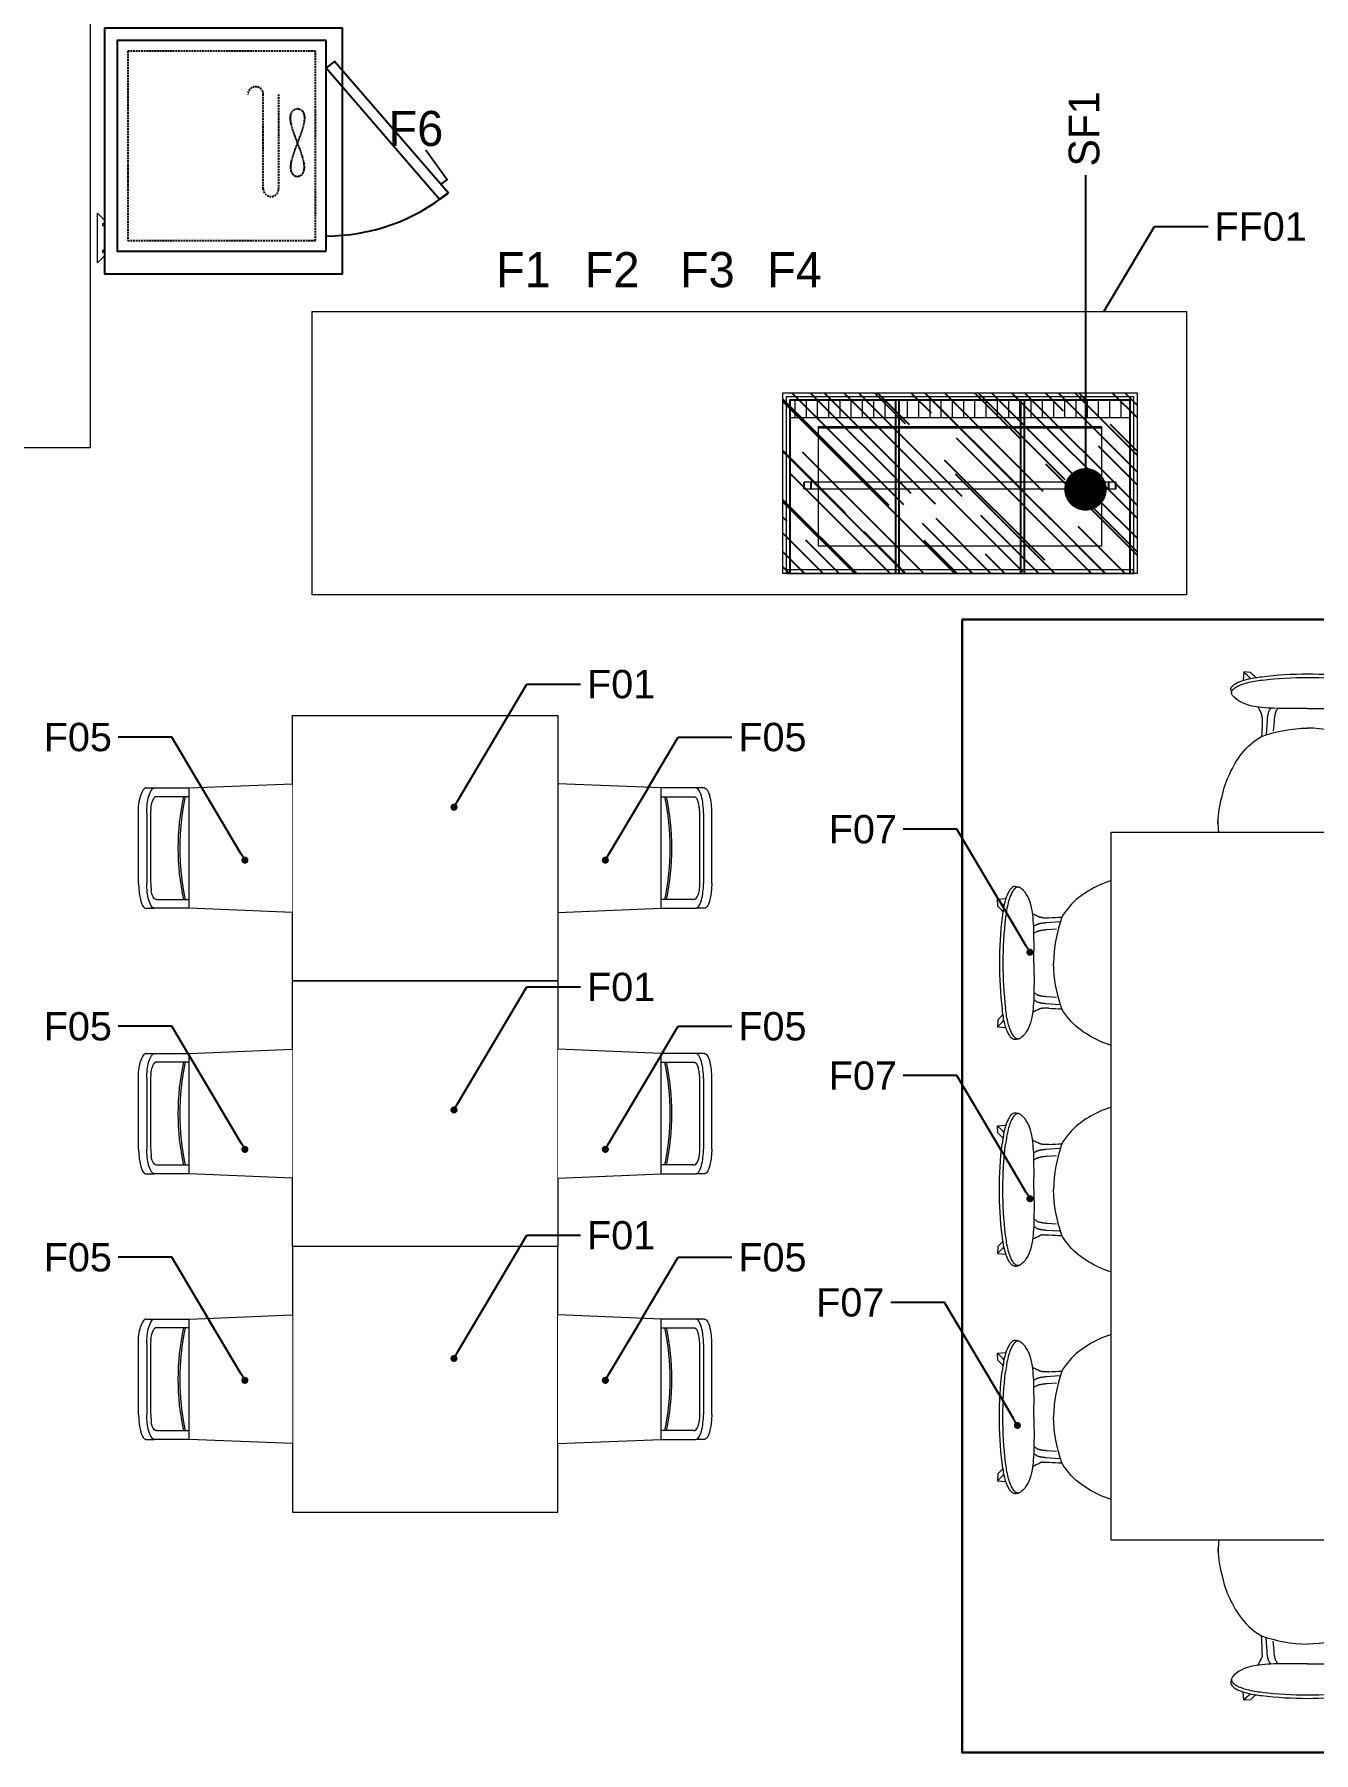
# Model space of a CAD drawing. Header units: centimetres. Extents: x 10243 to 22741, y 2279 to 4414.
# Drawn here: x 21914.7 to 22276.1, y 2778.4 to 3263.7 of the extents above; entities that cross this region are included whole.
import ezdxf
from ezdxf import colors
from ezdxf.entities.mleader import LeaderData, LeaderLine
from ezdxf.math import Vec2, Vec3

# ---------------------------------------------------------------- set-up
doc = ezdxf.new("R2010")
doc.units = ezdxf.units.CM
doc.header["$MEASUREMENT"] = 0
doc.set_wipeout_variables(frame=1)
doc.linetypes.add('DASHED', pattern=[0.75, 0.5, -0.25])
for name, color, linetype in [('Auto-Gor_3', 8, 'Continuous'), ('Auto-not - ölçü', 183, 'Continuous'), ('Auto-Tarama', 251, 'Continuous'), ('MUTFAKEKİPMAN', 1, 'Continuous'), ('S2000-002 Çizgi', 7, 'Continuous'), ('SIH', 4, 'Continuous'), ('SU', 152, 'Continuous'), ('xxx_Auto_Kaplama_Cam Tarama', 7, 'Continuous')]:
    doc.layers.add(name, color=color, linetype=linetype)
for name, color, linetype, lineweight in [('wipeout', 254, 'Continuous', 9), ('xxx_Auto_Kaplama_Ahşap', 34, 'Continuous', 13), ('xxx_Auto_Kaplama_Cam', 190, 'Continuous', 13), ('xxx_Auto_Kaplama_Hali', 95, 'Continuous', 15), ('xxx_Auto_Kaplama_Mermer', 33, 'Continuous', 13), ('xxx_Auto_Tefris_Silik', 252, 'Continuous', 13), ('xxx_Auto_Yardimci_Isaret Genel', 51, 'Continuous', 9)]:
    doc.layers.add(name, color=color, linetype=linetype, lineweight=lineweight)
doc.layers.add('xxx_Auto_Tefris_Tefris', color=7, linetype='Continuous', lineweight=15, true_color=0x666666)
doc.styles.add('AUTOBAN', font='')
doc.styles.add('TAKSİM', font='GOTHIC.TTF', dxfattribs={"height": 20})
doc.styles.get('AUTOBAN').set_extended_font_data('Helvetica Normal Tr')

# ---------------------------------------------------------------- blocks, each defined once
blk = doc.blocks.new('sandalye')
at = {"lineweight": 30}
blk.add_wipeout([(1846.42, 1711.03), (1875.56, 1712.21), (1885.32, 1712.21), (1887.69, 1712.21), (1888.22, 1712.25), (1888.55, 1712.76), (1889.25, 1714.26), (1889.49, 1715.37), (1889.73, 1716.48), (1889.9, 1719.21), (1889.9, 1739.21), (1889.76, 1740.55), (1889.76, 1741.64), (1889.3, 1744.02), (1888.67, 1745.48), (1887.81, 1746.2), (1846.42, 1747.39)], dxfattribs=at).dxf.layer = 'wipeout'
at = {"layer": 'xxx_Auto_Tefris_Tefris'}
for p, q in [((1875.56, 1746.21), (1846.42, 1747.39)), ((1875.56, 1712.21), (1875.56, 1746.21)), ((1885.32, 1746.21), (1875.56, 1746.21)), ((1875.56, 1743.71), (1884.94, 1743.71)), ((1884.94, 1743.71), (1885.02, 1743.7)), ((1885.02, 1743.7), (1885.09, 1743.69)), ((1885.09, 1743.69), (1885.17, 1743.66)), ((1885.17, 1743.66), (1885.24, 1743.62)), ((1885.24, 1743.62), (1885.32, 1743.56)), ((1885.44, 1746.2), (1885.32, 1746.21)), ((1885.32, 1743.56), (1885.39, 1743.5)), ((1885.39, 1743.5), (1885.54, 1743.34)), ((1887.69, 1746.21), (1885.44, 1746.21)), ((1885.55, 1746.17), (1885.44, 1746.2)), ((1885.54, 1743.34), (1885.67, 1743.14)), ((1885.67, 1746.12), (1885.55, 1746.17)), ((1885.78, 1746.06), (1885.67, 1746.12)), ((1885.67, 1743.14), (1885.8, 1742.89)), ((1885.89, 1745.97), (1885.78, 1746.06)), ((1885.8, 1742.89), (1886.04, 1742.27)), ((1886, 1745.87), (1885.89, 1745.97)), ((1886.22, 1745.61), (1886, 1745.87)), ((1886.42, 1745.28), (1886.22, 1745.61)), ((1886.61, 1744.89), (1886.42, 1745.28)), ((1886.96, 1743.91), (1886.61, 1744.89)), ((1887.69, 1746.21), (1887.81, 1746.2)), ((1887.81, 1746.2), (1887.92, 1746.17)), ((1887.92, 1746.17), (1888.03, 1746.13)), ((1888.03, 1746.13), (1888.14, 1746.06)), ((1888.14, 1746.06), (1888.25, 1745.98)), ((1888.25, 1745.98), (1888.36, 1745.89)), ((1888.36, 1745.89), (1888.57, 1745.64)), ((1888.57, 1745.64), (1888.77, 1745.33)), ((1888.77, 1745.33), (1888.96, 1744.95)), ((1888.96, 1744.95), (1889.3, 1744.02)), ((1886.36, 1740.64), (1886.44, 1738.89)), ((1886.44, 1738.89), (1886.44, 1719.84)), ((1887.52, 1739.21), (1887.52, 1719.21)), ((1889.9, 1719.21), (1889.9, 1739.21)), ((1886.43, 1718.94), (1886.28, 1717.19)), ((1886.44, 1719.84), (1886.43, 1718.94)), ((1889.9, 1719.21), (1889.73, 1716.48)), ((1875.77, 1714.72), (1875.56, 1714.74)), ((1884.81, 1714.71), (1875.56, 1714.71)), ((1886.42, 1713.14), (1886.61, 1713.53)), ((1886.61, 1713.53), (1886.96, 1714.51)), ((1888.93, 1713.4), (1888.75, 1713.05)), ((1889.25, 1714.26), (1888.93, 1713.4)), ((1889.73, 1716.48), (1889.25, 1714.26)), ((1846.42, 1711.03), (1875.56, 1712.21)), ((1875.56, 1712.21), (1885.32, 1712.21)), ((1885.32, 1712.21), (1885.44, 1712.22)), ((1885.44, 1712.22), (1885.55, 1712.25)), ((1887.69, 1712.21), (1885.44, 1712.21)), ((1885.55, 1712.25), (1885.67, 1712.3)), ((1885.67, 1712.3), (1885.78, 1712.36)), ((1885.78, 1712.36), (1885.89, 1712.45)), ((1885.89, 1712.45), (1886, 1712.55)), ((1886, 1712.55), (1886.21, 1712.81)), ((1886.21, 1712.81), (1886.42, 1713.14)), ((1887.81, 1712.22), (1887.69, 1712.21)), ((1887.92, 1712.25), (1887.81, 1712.22)), ((1888.03, 1712.29), (1887.92, 1712.25)), ((1888.14, 1712.35), (1888.03, 1712.29)), ((1888.25, 1712.43), (1888.14, 1712.35)), ((1888.35, 1712.52), (1888.25, 1712.43)), ((1888.55, 1712.76), (1888.35, 1712.52)), ((1888.75, 1713.05), (1888.55, 1712.76))]:
    blk.add_line(p, q, dxfattribs=at)
for centre, radius, start, end in [((1809.55, 1729.21), 68.6, 347.7954, 12.201), ((1810.04, 1729.21), 68.6, 347.7954, 12.201), ((1877.68, 1739.78), 8.72, 5.6721, 16.6179), ((1869.67, 1739.43), 17.86, 359.2862, 14.5173), ((1872.26, 1739.45), 17.64, 359.2172, 15.0125), ((1869.67, 1718.99), 17.86, 345.479, 0.7102), ((1884.87, 1715.46), 0.753, 265.8079, 312.0894), ((1882.07, 1717.53), 4.22, 321.506, 355.3043)]:
    blk.add_arc(centre, radius, start, end, dxfattribs=at)
blk = doc.blocks.new('wıng 01')
blk.add_wipeout([(-40.12, 0.99), (-40.12, 1.98), (-40.01, 6.69), (-39.78, 11.39), (-38.74, 17.8), (-36.81, 21.6), (-33.94, 23.97), (-29.41, 25.03), (-25.94, 25.27), (-22.96, 24.94), (-19.31, 24.16), (-12.23, 21.67), (-8.87, 19.74), (-5.37, 16.93), (-3.75, 15.06), (-2.36, 12.98), (3.88, 12.96), (4.9, 13.44), (5.91, 13.94), (6.28, 15.95), (7.03, 18.21), (8.45, 20.42), (9.89, 21.46), (11.17, 21.6), (12.13, 20.92), (13.47, 18.18), (15.84, 18.01), (15.69, 16.05), (14.29, 14.58), (14.51, 12.92), (14.89, 9.22), (15.1, 6.35), (15.21, 4.05), (15.28, -0.11), (15.25, -3), (15.15, -5.39), (14.85, -9.7), (14.51, -12.92), (14.29, -14.58), (15.69, -16.05), (15.84, -18.01), (13.47, -18.18), (13.24, -18.84), (12.84, -19.76), (12.33, -20.65), (11.63, -21.39), (11.11, -21.61), (9.89, -21.46), (8.34, -20.3), (7.45, -19.05), (6.93, -17.97), (6.36, -16.24), (6.1, -15.09), (5.91, -13.94), (4.2, -13.11), (3.4, -12.83), (2.39, -12.76), (-2.36, -12.98), (-2.66, -13.47), (-4.14, -15.54), (-6.34, -17.84), (-10.22, -20.56), (-12.7, -21.88), (-18.09, -23.84), (-25.91, -25.25), (-32.12, -24.56), (-33.94, -23.95), (-37.24, -21.01), (-38.18, -19.36), (-38.82, -17.46), (-39.42, -14.6), (-39.84, -10.45), (-40.12, -1.96), (-40.12, 0.99), (-40.11, 2.9), (-40.01, 6.69), (-39.96, 8.09), (-39.91, 9.17), (-39.91, 9.17), (-39.84, 10.46)]).dxf.layer = 'wipeout'
at = {"layer": 'xxx_Auto_Tefris_Tefris'}
for p, q in [((15.84, 18.01), (13.47, 18.18)), ((15.69, 16.05), (15.84, 18.01)), ((2.04, 11.42), (-1.68, 11.68)), ((1.9, 9.45), (-0.84, 9.65)), ((1.9, -9.45), (-0.84, -9.65)), ((2.04, -11.42), (-1.68, -11.68)), ((15.84, -18.01), (13.47, -18.18)), ((15.69, -16.05), (15.84, -18.01))]:
    blk.add_line(p, q, dxfattribs=at)
at = {"layer": 'xxx_Auto_Tefris_Tefris', "flags": 128}
for points in [[(-40.13, 0), (-40.12, 1.98, -0.01371), (-39.78, 11.39, -0.049344), (-38.74, 17.8, -0.150356), (-35.54, 22.91, -0.130615), (-32.12, 24.58, -0.0306), (-26.68, 25.31, -0.055771), (-19.31, 24.16, -0.107535), (-7.11, 18.5, -0.093156), (-2.36, 12.98, -0.080348), (0, 0.01, -0.080348)], [(-40.13, 0.02), (-40.12, -1.96, 0.01371), (-39.78, -11.38, 0.049344), (-38.74, -17.78, 0.150356), (-35.54, -22.9, 0.130615), (-32.12, -24.56, 0.0306), (-26.68, -25.29, 0.055771), (-19.31, -24.14, 0.107535), (-7.11, -18.48, 0.093156), (-2.36, -12.97, 0.080348), (0, 0.01, 0.080348)]]:
    blk.add_lwpolyline(points, format="xyb", dxfattribs=at)
at = {"layer": 'xxx_Auto_Tefris_Tefris'}
for centre, radius, start, end in [((32.44, 0.66), 24.02, 133.7252, 140.0659), ((32.94, -1.94), 24.92, 133.7931, 138.4714), ((2.09, 26.27), 13.52, 266.6877, 273.0463), ((-29.21, 84.05), 78.41, 294.9616, 296.6092), ((-90.37, 0.12), 104.69, 359.9361, 6.9687), ((-90.84, 0.11), 106.13, 359.9391, 6.9294), ((-90.37, -0.12), 104.69, 353.0313, 0.0638), ((-90.84, -0.11), 106.13, 353.0706, 0.0609), ((2.09, -25.94), 13.18, 86.4557, 93.3668), ((-29.21, -84.05), 78.41, 63.3908, 65.0384), ((32.44, -0.66), 24.02, 219.9341, 226.2748), ((32.94, 1.94), 24.92, 221.5286, 226.2069)]:
    blk.add_arc(centre, radius, start, end, dxfattribs=at)
for points, knots in [([(5.53, 0), (5.53, 2.62), (5.5, 5.14), (5.57, 10.17), (5.68, 12.43), (6.57, 18.26), (7.86, 19.97), (9.04, 20.99)], [-30.924593, -30.924593, -30.924593, -30.924593, -23.146046, -23.146046, -15.475307, -15.475307, 0, 0, 0, 0]), ([(9.04, 20.99), (9.17, 21.1), (9.39, 21.28), (9.74, 21.45), (10.08, 21.49), (10.55, 21.38), (11.14, 20.89), (11.75, 19.96), (12.34, 18.64), (13.08, 16.26), (13.37, 14.25), (13.55, 12.82)], [0, 0, 0, 0, 0.485183, 0.859706, 1.159692, 1.481517, 2.268611, 3.422819, 4.81791, 6.58255, 10.895845, 10.895845, 10.895845, 10.895845]), ([(10.84, 21.61), (11.03, 21.64), (11.47, 21.55), (12.07, 21.04), (12.63, 20.23), (13.34, 18.73), (14.05, 16.27), (14.36, 14.13), (14.51, 12.92)], [0, 0, 0, 0, 0.573518, 1.294158, 2.312461, 3.504345, 6.28637, 9.963364, 9.963364, 9.963364, 9.963364]), ([(5.53, 0), (5.53, -2.62), (5.5, -5.14), (5.57, -10.17), (5.68, -12.43), (6.57, -18.26), (7.86, -19.97), (9.04, -20.99)], [-30.924593, -30.924593, -30.924593, -30.924593, -23.146046, -23.146046, -15.475307, -15.475307, 0, 0, 0, 0]), ([(9.04, -20.99), (9.17, -21.1), (9.39, -21.28), (9.74, -21.45), (10.08, -21.49), (10.55, -21.38), (11.14, -20.89), (11.75, -19.96), (12.34, -18.64), (13.08, -16.26), (13.37, -14.25), (13.55, -12.82)], [0, 0, 0, 0, 0.485183, 0.859706, 1.159692, 1.481517, 2.268611, 3.422819, 4.81791, 6.58255, 10.895845, 10.895845, 10.895845, 10.895845]), ([(10.84, -21.61), (11.03, -21.64), (11.47, -21.55), (12.07, -21.04), (12.63, -20.23), (13.34, -18.73), (14.05, -16.27), (14.36, -14.13), (14.51, -12.92)], [0, 0, 0, 0, 0.573518, 1.294158, 2.312461, 3.504345, 6.28637, 9.963364, 9.963364, 9.963364, 9.963364])]:
    blk.add_open_spline(points, degree=3, knots=knots, dxfattribs=at)
for points in [[(9.89, 21.46), (10.2, 21.51), (10.52, 21.56), (10.83, 21.61)], [(1.31, 12.78), (0.09, 12.84), (-1.14, 12.91), (-2.36, 12.98)], [(4.85, 10.85), (5.11, 10.69), (5.36, 10.53), (5.61, 10.37)], [(4.71, 8.89), (4.99, 8.71), (5.28, 8.54), (5.55, 8.36)], [(4.71, -8.89), (4.99, -8.71), (5.28, -8.54), (5.55, -8.36)], [(1.31, -12.78), (0.09, -12.84), (-1.14, -12.91), (-2.36, -12.98)], [(4.85, -10.85), (5.11, -10.69), (5.36, -10.53), (5.61, -10.37)], [(10.83, -21.61), (10.52, -21.56), (10.2, -21.51), (9.89, -21.46)]]:
    blk.add_open_spline(points, degree=3, dxfattribs=at)
for points, weights in [([(4.85, 10.85), (4.18, 11.26), (2.04, 11.42)], [1, 0.813618373674, 1]), ([(2.81, 12.77), (3.58, 12.82), (3.88, 12.96)], [0.918584717275, 0.913081709419, 1]), ([(4.71, 8.89), (4.04, 9.3), (1.9, 9.45)], [1, 0.813578059953, 1]), ([(4.71, -8.89), (4.04, -9.3), (1.9, -9.45)], [1, 0.813578059958, 1]), ([(4.85, -10.85), (4.18, -11.26), (2.04, -11.42)], [1, 0.81361837367, 1]), ([(2.9, -12.78), (3.6, -12.83), (3.88, -12.96)], [0.918257053674, 0.918257053674, 1])]:
    blk.add_rational_spline(points, weights, degree=2, dxfattribs=at)
blk = doc.blocks.new('table group')
at = {"yscale": 10, "zscale": 10}
for p, xscale, rotation in [((-5555.7, -352661.9, 0), 10, 90), ((-6263.3, -353303.6, 0), 10, 180), ((-4838.5, -353303.6, 0), -10, 180), ((-6263.3, -353945.8, 0), 10, 180), ((-4838.5, -353945.8, 0), -10, 180), ((-5555.7, -355249.5, 0), -10, 90)]:
    blk.add_blockref('wıng 01', p, dxfattribs=dict(at, xscale=xscale, rotation=rotation))
for p, xscale in [((-6263.3, -354585.9, 0), -10), ((-4838.5, -354585.9, 0), 10)]:
    blk.add_blockref('wıng 01', p, dxfattribs=dict(at, xscale=xscale))
at = {"lineweight": 30}
blk.add_wipeout([(-6109.6, -352955.7), (-5001.1, -352955.7), (-5001.1, -354955.7), (-6109.6, -354955.7)], dxfattribs=at).dxf.layer = 'wipeout'
at = {"layer": 'xxx_Auto_Tefris_Tefris', "elevation": 0}
blk.add_lwpolyline([(-5001.1, -354955.7), (-6109.6, -354955.7), (-6109.6, -352955.7), (-5001.1, -352955.7)], close=True, dxfattribs=at)
blk = doc.blocks.new('masa-75')
at = {"layer": 'xxx_Auto_Tefris_Tefris'}
blk.add_lwpolyline([(2264.15, 1706.84), (2339.15, 1706.84), (2339.15, 1631.84), (2264.15, 1631.84)], close=True, dxfattribs=at)
blk = doc.blocks.new('çıta')
at = {"layer": 'xxx_Auto_Kaplama_Ahşap'}
blk.add_lwpolyline([(2452.11, 1964.12), (2466.11, 1964.12), (2464.11, 1962.12), (2463.11, 1962.12), (2463.11, 1962.62), (2462.61, 1962.62), (2462.61, 1962.12), (2455.61, 1962.12), (2455.61, 1962.62), (2455.11, 1962.62), (2455.11, 1962.12), (2454.11, 1962.12), (2452.11, 1964.12)], dxfattribs=at)
blk = doc.blocks.new('_Dot')
at = {"color": 0, "linetype": 'ByBlock', "lineweight": -2}
blk.add_line((-0.5, 0), (-1, 0), dxfattribs=at)
at = {"color": 0, "linetype": 'ByBlock', "const_width": 0.5}
blk.add_lwpolyline([(-0.25, 0, 1), (0.25, 0, 1)], format="xyb", close=True, dxfattribs=at)
blk = doc.blocks.new('abos')
blk.add_wipeout([(-51.26, 6.59), (-0.26, 6.59), (-0.26, -93.41), (-51.26, -93.41)]).dxf.layer = 'xxx_Auto_Kaplama_Cam'
at = {"layer": 'xxx_Auto_Kaplama_Cam Tarama'}
h = blk.add_hatch(dxfattribs=at)
h.set_pattern_fill('AR-RROOF', color=256, scale=10, angle=135)
h.paths.add_polyline_path([(-51.26, 6.59), (-51.26, -93.41), (-0.26, -93.41), (-0.26, 6.59)])
at = {"layer": 'xxx_Auto_Tefris_Silik'}
h = blk.add_hatch(dxfattribs=at)
h.set_pattern_fill('LINE', color=256, angle=180, style=0)
h.set_pattern_definition([(180, (-56153.2748, 10674.2137), (-4e-16, -3.175), [])])
h.paths.add_polyline_path([(-2.26, 4.59), (-2.26, -91.41), (-7.26, -91.41), (-7.26, 4.59)])
at = {"layer": 'Auto-Gor_3'}
for p, q in [((-27.51, 0.59, 0), (-25.51, 0.59, 0)), ((-27.51, -1.41, 0), (-25.51, -1.41, 0)), ((-27.51, -85.41, 0), (-25.51, -85.41, 0)), ((-27.51, -87.41, 0), (-25.51, -87.41, 0))]:
    blk.add_line(p, q, dxfattribs=at)
at = {"layer": 'Auto-Tarama'}
for p, q in [((-51.26, -25.24), (-2.26, -25.24)), ((-51.26, -26.24), (-2.26, -26.24)), ((-51.26, -60.58), (-2.26, -60.58)), ((-51.26, -61.58), (-2.26, -61.58))]:
    blk.add_line(p, q, dxfattribs=at)
blk.add_lwpolyline([(-51.26, -91.41), (-2.26, -91.41), (-2.26, 4.59), (-51.26, 4.59)], dxfattribs=at)
at = {"layer": 'xxx_Auto_Kaplama_Cam'}
for points in [[(-51.26, 6.59), (-51.26, -93.41), (-0.26, -93.41), (-0.26, 6.59)], [(-51.26, -92.41), (-51.26, 5.59), (-50.26, 5.59), (-50.26, -92.41)]]:
    blk.add_lwpolyline(points, close=True, dxfattribs=at)
blk.add_lwpolyline([(-51.26, -92.41), (-1.26, -92.41), (-1.26, 5.59), (-51.26, 5.59)], dxfattribs=at)
blk.add_arc((-51.26, -29.74), 35.33, 88.3782, 90, dxfattribs=at)
at = {"layer": 'xxx_Auto_Kaplama_Mermer'}
for p, q in [((-27.51, 0.59, 0), (-27.51, -87.41, 0)), ((-25.51, 0.59, 0), (-25.51, -87.41, 0)), ((-10.25, -3.41, 0), (-10.25, -83.41, 0))]:
    blk.add_line(p, q, dxfattribs=at)
at = {"layer": 'xxx_Auto_Kaplama_Mermer', "elevation": 0}
blk.add_lwpolyline([(-43.54, -3.41), (-43.54, -83.41), (-9.75, -83.41), (-9.75, -3.41)], close=True, dxfattribs=at)
at = {"layer": 'xxx_Auto_Tefris_Silik'}
blk.add_lwpolyline([(-2.26, 4.59), (-2.26, -91.41), (-7.26, -91.41), (-7.26, 4.59)], close=True, dxfattribs=at)
blk = doc.blocks.new('pattisserie')
blk.add_wipeout([(8804.69, 7299.08), (9051.69, 7299.08), (9051.69, 7219.08), (8804.38, 7219.08)]).dxf.layer = 'wipeout'
at = {"layer": 'Auto-not - ölçü', "xscale": -1, "rotation": 270}
blk.add_blockref('abos', (9031.1, 7276.35), dxfattribs=at)
at = {"layer": 'xxx_Auto_Kaplama_Mermer'}
blk.add_lwpolyline([(8804.69, 7299.08), (9051.69, 7299.08), (9051.69, 7219.08), (8804.69, 7219.08)], close=True, dxfattribs=at)
blk = doc.blocks.new('A$C503C02DF')
at = {"layer": 'S2000-002 Çizgi'}
for points in [[(43.11, 93.56), (5.97, 61.44), (7.72, 59), (44.86, 91.13)], [(59.5, 59), (0, 59), (0, 0), (59.5, 0)]]:
    blk.add_lwpolyline(points, close=True, dxfattribs=at)
at = {"layer": 'S2000-002 Çizgi', "const_width": 0.5}
blk.add_lwpolyline([(40.44, 91.64), (39.31, 93.21), (32.6, 88.38), (30.89, 87.15)], dxfattribs=at)
at = {"layer": 'S2000-002 Çizgi', "linetype": 'DASHED'}
blk.add_lwpolyline([(56.5, 56), (3, 56), (3, 3), (56.5, 3)], close=True, dxfattribs=at)
at = {"layer": 'S2000-002 Çizgi', "linetype": 'DASHED', "ltscale": 0.1}
blk.add_lwpolyline([(35.78, 52.93), (34.32, 52.76), (32.62, 52.31), (30.76, 51.67), (28.81, 50.93), (26.86, 50.2), (25, 49.56), (23.29, 49.1), (21.84, 48.93), (20.69, 49.1), (19.88, 49.56), (19.39, 50.2), (19.22, 50.93), (19.39, 51.67), (19.88, 52.31), (20.69, 52.76), (21.84, 52.93), (23.29, 52.76), (25, 52.31), (26.86, 51.67), (28.81, 50.93), (30.76, 50.2), (32.62, 49.56), (34.32, 49.1), (35.78, 48.93), (36.92, 49.1), (37.74, 49.56), (38.23, 50.2), (38.39, 50.93), (38.23, 51.67), (37.74, 52.31), (36.92, 52.76)], close=True, dxfattribs=at)
at = {"layer": 'S2000-002 Çizgi', "linetype": 'DASHED'}
for points in [[(15.22, 45.62), (41.89, 45.62, -1), (41.89, 41.28)], [(41.89, 41.28), (15.22, 41.28, 1), (15.22, 36.93)]]:
    blk.add_lwpolyline(points, format="xyb", dxfattribs=at)
at = {"layer": 'S2000-002 Çizgi'}
blk.add_arc((0.22, 59), 55, 0, 38.867, dxfattribs=at)
blk = doc.blocks.new('A$C7E7D3E18')
at = {"layer": 'SIH', "linetype": 'Continuous', "const_width": 6}
blk.add_lwpolyline([(3, 6, 1), (9, 6, 1)], format="xyb", close=True, dxfattribs=at)

msp = doc.modelspace()

# ---------------------------------------------------------------- linework, layer by layer
at = {"layer": 'MUTFAKEKİPMAN'}
msp.add_lwpolyline([(22001.78, 3265.41), (21934.53, 3265.41), (21934.53, 3195.99), (22001.78, 3195.99)], close=True, dxfattribs=at)
at = {"layer": 'xxx_Auto_Kaplama_Ahşap'}
for p, q in [((21930.53, 3269.41), (21930.53, 3146.91)), ((21930.53, 3146.91), (21805.53, 3146.91))]:
    msp.add_line(p, q, dxfattribs=at)

# ---------------------------------------------------------------- block references
at = {"layer": 'S2000-002 Çizgi', "rotation": 270}
msp.add_blockref('A$C503C02DF', (21938.12, 3261.93), dxfattribs=at)
at = {"layer": 'wipeout', "lineweight": 30, "xscale": 0.1, "yscale": 0.1, "zscale": 0.1, "rotation": 180}
msp.add_blockref('table group', (21718.75, -32457.21, 0), dxfattribs=at)
at = {"layer": 'xxx_Auto_Kaplama_Ahşap', "rotation": 89.99999999999994}
msp.add_blockref('çıta', (23896.65, 747.05), dxfattribs=at)
at = {"layer": 'xxx_Auto_Kaplama_Ahşap'}
msp.add_blockref('sandalye', (20216.19, 1304.62), dxfattribs=at)
at = {"layer": 'xxx_Auto_Tefris_Tefris'}
msp.add_blockref('masa-75', (19723.46, 1289.49), dxfattribs=at)
at = {"layer": 'xxx_Auto_Tefris_Tefris', "xscale": -1, "rotation": 180}
msp.add_blockref('masa-75', (19723.46, 4553.16), dxfattribs=at)

# ---------------------------------------------------------------- texts
at = {"style": 'TAKSİM'}
for s, p in [('F6', (22014.79, 3232.14, 0)), ('F1', (22045.14, 3192.26, 0)), ('F2', (22070.21, 3192.26, 0)), ('F3', (22097.1, 3192.26, 0)), ('F4', (22121.71, 3192.26, 0))]:
    msp.add_text(s, height=9.9, dxfattribs=at).set_placement(p)
at = {"layer": 'SU', "style": 'TAKSİM'}
msp.add_text('SF1', height=8.64, rotation=90, dxfattribs=at).set_placement((22215.51, 3226.36, 0))

# ---------------------------------------------------------------- leaders
at = {"layer": 'xxx_Auto_Yardimci_Isaret Genel', "ltscale": 100}
ml = msp.add_multileader_mtext('Standard', dxfattribs=at)
ml.set_content('FF01', color=256, style='AUTOBAN')
ml.set_leader_properties()
ml.set_arrow_properties(name='DOT')
ml.build(insert=Vec2(0, 0))
ml.multileader.update_dxf_attribs({"has_text_frame": 1, "dogleg_length": 5, "arrow_head_size": 2})
ctx = ml.context
ctx.base_point, ctx.char_height, ctx.arrow_head_size, ctx.landing_gap_size, ctx.plane_origin = Vec3(22246.24, 3209.4), 8, 2, 1.8, Vec3(22183.66, 3166.58)
notes = []
notes.append((ctx, [(0, (1, 1, 0), (22231.08, 3209.4), (1, 0), 15.16, [(0, [(22210.46, 3174.64)], 0, [])])]))
ctx.mtext.insert, ctx.mtext.rotation, ctx.mtext.width, ctx.mtext.defined_height, ctx.mtext.flow_direction = Vec3(22248.04, 3213.4), 6.283185, 12.6046, 12.84, 5
for ctx, leaders in notes:
    for number, flags, end, landing, length, lines in leaders:
        leader = LeaderData()
        leader.index, (leader.has_last_leader_line, leader.has_dogleg_vector, leader.attachment_direction) = number, flags
        leader.last_leader_point, leader.dogleg_vector, leader.dogleg_length = Vec3(end), Vec3(landing), length
        for number, points, colour, breaks in lines:
            line = LeaderLine()
            line.index, line.vertices, line.color, line.breaks = number, Vec3.list(points), colors.encode_raw_color(colour), breaks
            leader.lines.append(line)
        ctx.leaders.append(leader)

# ---------------------------------------------------------------- next in the draw order: linework, layer by layer
at = {"layer": 'xxx_Auto_Kaplama_Hali', "lineweight": 30}
msp.add_lwpolyline([(22176.79, 3098.36), (22371.79, 3098.36), (22371.79, 2778.36), (22176.79, 2778.36)], close=True, dxfattribs=at)

# ---------------------------------------------------------------- next in the draw order: block references
at = {"layer": 'wipeout'}
msp.add_blockref('pattisserie', (13188.49, -4113.67), dxfattribs=at)
at = {"layer": 'xxx_Auto_Kaplama_Ahşap', "xscale": -1}
for p in [(23834.03, 1229.62), (23834.03, 1154.62)]:
    msp.add_blockref('sandalye', p, dxfattribs=at)
at = {"layer": 'xxx_Auto_Kaplama_Ahşap'}
for p in [(20216.19, 1229.62), (20216.19, 1154.62)]:
    msp.add_blockref('sandalye', p, dxfattribs=at)
at = {"layer": 'xxx_Auto_Tefris_Tefris'}
msp.add_blockref('masa-75', (19723.46, 1364.49), dxfattribs=at)

# ---------------------------------------------------------------- next in the draw order: leaders
at = {"layer": 'xxx_Auto_Yardimci_Isaret Genel', "ltscale": 100}
ml = msp.add_multileader_mtext('Standard', dxfattribs=at)
ml.set_content('F01', color=256, style='AUTOBAN')
ml.set_leader_properties()
ml.set_arrow_properties(name='DOT')
ml.build(insert=Vec2(0, 0))
ml.multileader.update_dxf_attribs({"has_text_frame": 1, "dogleg_length": 5, "arrow_head_size": 2})
ctx = ml.context
ctx.base_point, ctx.char_height, ctx.arrow_head_size, ctx.landing_gap_size, ctx.plane_origin = Vec3(22069.04, 3080.16), 8, 2, 1.8, Vec3(22006.46, 3037.34)
notes = []
notes.append((ctx, [(0, (1, 1, 0), (22053.88, 3080.16), (1, 0), 15.16, [(0, [(22033.26, 3045.39)], 0, [])])]))
ctx.mtext.insert, ctx.mtext.rotation, ctx.mtext.width, ctx.mtext.defined_height, ctx.mtext.flow_direction = Vec3(22070.84, 3084.16), 6.283185, 12.6046, 12.84, 5
ml = msp.add_multileader_mtext('Standard', dxfattribs=at)
ml.set_content('F05', color=256, style='AUTOBAN')
ml.set_leader_properties()
ml.set_arrow_properties(name='DOT')
ml.build(insert=Vec2(0, 0))
ml.multileader.update_dxf_attribs({"has_text_frame": 1, "dogleg_length": 5, "arrow_head_size": 2})
ctx = ml.context
ctx.base_point, ctx.char_height, ctx.arrow_head_size, ctx.landing_gap_size, ctx.plane_origin = Vec3(22111.78, 3065.21), 8, 2, 1.8, Vec3(22049.2, 3022.39)
notes.append((ctx, [(0, (1, 1, 0), (22096.62, 3065.21), (1, 0), 15.16, [(0, [(22076.01, 3030.44)], 0, [])])]))
ctx.mtext.insert, ctx.mtext.rotation, ctx.mtext.width, ctx.mtext.defined_height, ctx.mtext.flow_direction = Vec3(22113.58, 3069.21), 6.283185, 12.6046, 12.84, 5
ml = msp.add_multileader_mtext('Standard', dxfattribs=at)
ml.set_content('F07', color=256, style='AUTOBAN')
ml.set_leader_properties()
ml.set_arrow_properties(name='DOT')
ml.build(insert=Vec2(0, 0))
ml.multileader.update_dxf_attribs({"has_text_frame": 1, "dogleg_length": 5, "arrow_head_size": 2})
ctx = ml.context
ctx.base_point, ctx.char_height, ctx.arrow_head_size, ctx.landing_gap_size, ctx.plane_origin = Vec3(22136.75, 3039.18), 8, 2, 1.8, Vec3(22222.73, 2996.36)
ctx.text_align_type = 2
notes.append((ctx, [(0, (1, 1, 0), (22175.31, 3039.18), (-1, 0), 15.16, [(0, [(22195.93, 3004.41)], 0, [])])]))
ctx.mtext.insert, ctx.mtext.width, ctx.mtext.defined_height, ctx.mtext.alignment, ctx.mtext.flow_direction = Vec3(22158.36, 3043.18), 12.6046, 12.84, 3, 5
ml = msp.add_multileader_mtext('Standard', dxfattribs=at)
ml.set_content('F07', color=256, style='AUTOBAN')
ml.set_leader_properties()
ml.set_arrow_properties(name='DOT')
ml.build(insert=Vec2(0, 0))
ml.multileader.update_dxf_attribs({"has_text_frame": 1, "dogleg_length": 5, "arrow_head_size": 2})
ctx = ml.context
ctx.base_point, ctx.char_height, ctx.arrow_head_size, ctx.landing_gap_size, ctx.plane_origin = Vec3(22136.75, 2969.58), 8, 2, 1.8, Vec3(22222.73, 2926.76)
ctx.text_align_type = 2
notes.append((ctx, [(0, (1, 1, 0), (22175.31, 2969.58), (-1, 0), 15.16, [(0, [(22195.93, 2934.82)], 0, [])])]))
ctx.mtext.insert, ctx.mtext.width, ctx.mtext.defined_height, ctx.mtext.alignment, ctx.mtext.flow_direction = Vec3(22158.36, 2973.58), 12.6046, 12.84, 3, 5
ml = msp.add_multileader_mtext('Standard', dxfattribs=at)
ml.set_content('F07', color=256, style='AUTOBAN')
ml.set_leader_properties()
ml.set_arrow_properties(name='DOT')
ml.build(insert=Vec2(0, 0))
ml.multileader.update_dxf_attribs({"has_text_frame": 1, "dogleg_length": 5, "arrow_head_size": 2})
ctx = ml.context
ctx.base_point, ctx.char_height, ctx.arrow_head_size, ctx.landing_gap_size, ctx.plane_origin = Vec3(22133.21, 2905.54), 8, 2, 1.8, Vec3(22219.2, 2862.73)
ctx.text_align_type = 2
notes.append((ctx, [(0, (1, 1, 0), (22171.78, 2905.54), (-1, 0), 15.16, [(0, [(22192.39, 2870.78)], 0, [])])]))
ctx.mtext.insert, ctx.mtext.width, ctx.mtext.defined_height, ctx.mtext.alignment, ctx.mtext.flow_direction = Vec3(22154.82, 2909.54), 12.6046, 12.84, 3, 5
for ctx, leaders in notes:
    for number, flags, end, landing, length, lines in leaders:
        leader = LeaderData()
        leader.index, (leader.has_last_leader_line, leader.has_dogleg_vector, leader.attachment_direction) = number, flags
        leader.last_leader_point, leader.dogleg_vector, leader.dogleg_length = Vec3(end), Vec3(landing), length
        for number, points, colour, breaks in lines:
            line = LeaderLine()
            line.index, line.vertices, line.color, line.breaks = number, Vec3.list(points), colors.encode_raw_color(colour), breaks
            leader.lines.append(line)
        ctx.leaders.append(leader)

# ---------------------------------------------------------------- next in the draw order: linework, layer by layer
at = {"layer": 'SU'}
msp.add_line((22211.63, 3223.87, 0), (22211.63, 3135.16, 0), dxfattribs=at)

# ---------------------------------------------------------------- next in the draw order: block references
at = {"xscale": -1}
msp.add_blockref('A$C7E7D3E18', (22217.63, 3129.16, 0), dxfattribs=at)
at = {"layer": 'xxx_Auto_Kaplama_Ahşap', "xscale": -1}
msp.add_blockref('sandalye', (23834.03, 1304.62), dxfattribs=at)

# ---------------------------------------------------------------- next in the draw order: leaders
at = {"layer": 'xxx_Auto_Yardimci_Isaret Genel', "ltscale": 100}
ml = msp.add_multileader_mtext('Standard', dxfattribs=at)
ml.set_content('F01', color=256, style='AUTOBAN')
ml.set_leader_properties()
ml.set_arrow_properties(name='DOT')
ml.build(insert=Vec2(0, 0))
ml.multileader.update_dxf_attribs({"has_text_frame": 1, "dogleg_length": 5, "arrow_head_size": 2})
ctx = ml.context
ctx.base_point, ctx.char_height, ctx.arrow_head_size, ctx.landing_gap_size, ctx.plane_origin = Vec3(22069.04, 2994.63), 8, 2, 1.8, Vec3(22006.46, 2951.82)
notes = []
notes.append((ctx, [(0, (1, 1, 0), (22053.88, 2994.63), (1, 0), 15.16, [(0, [(22033.26, 2959.87)], 0, [])])]))
ctx.mtext.insert, ctx.mtext.rotation, ctx.mtext.width, ctx.mtext.defined_height, ctx.mtext.flow_direction = Vec3(22070.84, 2998.63), 6.283185, 12.6046, 12.84, 5
ml = msp.add_multileader_mtext('Standard', dxfattribs=at)
ml.set_content('F05', color=256, style='AUTOBAN')
ml.set_leader_properties()
ml.set_arrow_properties(name='DOT')
ml.build(insert=Vec2(0, 0))
ml.multileader.update_dxf_attribs({"has_text_frame": 1, "dogleg_length": 5, "arrow_head_size": 2})
ctx = ml.context
ctx.base_point, ctx.char_height, ctx.arrow_head_size, ctx.landing_gap_size, ctx.plane_origin = Vec3(21915.03, 2983.51), 8, 2, 1.8, Vec3(22001.02, 2940.69)
ctx.text_align_type = 2
notes.append((ctx, [(0, (1, 1, 0), (21953.59, 2983.51), (-1, 0), 15.16, [(0, [(21974.21, 2948.75)], 0, [])])]))
ctx.mtext.insert, ctx.mtext.width, ctx.mtext.defined_height, ctx.mtext.alignment, ctx.mtext.flow_direction = Vec3(21936.64, 2987.51), 12.6046, 12.84, 3, 5
ml = msp.add_multileader_mtext('Standard', dxfattribs=at)
ml.set_content('F05', color=256, style='AUTOBAN')
ml.set_leader_properties()
ml.set_arrow_properties(name='DOT')
ml.build(insert=Vec2(0, 0))
ml.multileader.update_dxf_attribs({"has_text_frame": 1, "dogleg_length": 5, "arrow_head_size": 2})
ctx = ml.context
ctx.base_point, ctx.char_height, ctx.arrow_head_size, ctx.landing_gap_size, ctx.plane_origin = Vec3(22111.78, 2983.51), 8, 2, 1.8, Vec3(22049.2, 2940.69)
notes.append((ctx, [(0, (1, 1, 0), (22096.62, 2983.51), (1, 0), 15.16, [(0, [(22076.01, 2948.75)], 0, [])])]))
ctx.mtext.insert, ctx.mtext.rotation, ctx.mtext.width, ctx.mtext.defined_height, ctx.mtext.flow_direction = Vec3(22113.58, 2987.51), 6.283185, 12.6046, 12.84, 5
ml = msp.add_multileader_mtext('Standard', dxfattribs=at)
ml.set_content('F01', color=256, style='AUTOBAN')
ml.set_leader_properties()
ml.set_arrow_properties(name='DOT')
ml.build(insert=Vec2(0, 0))
ml.multileader.update_dxf_attribs({"has_text_frame": 1, "dogleg_length": 5, "arrow_head_size": 2})
ctx = ml.context
ctx.base_point, ctx.char_height, ctx.arrow_head_size, ctx.landing_gap_size, ctx.plane_origin = Vec3(22069.04, 2924.48), 8, 2, 1.8, Vec3(22006.46, 2881.66)
notes.append((ctx, [(0, (1, 1, 0), (22053.88, 2924.48), (1, 0), 15.16, [(0, [(22033.26, 2889.71)], 0, [])])]))
ctx.mtext.insert, ctx.mtext.rotation, ctx.mtext.width, ctx.mtext.defined_height, ctx.mtext.flow_direction = Vec3(22070.84, 2928.48), 6.283185, 12.6046, 12.84, 5
ml = msp.add_multileader_mtext('Standard', dxfattribs=at)
ml.set_content('F05', color=256, style='AUTOBAN')
ml.set_leader_properties()
ml.set_arrow_properties(name='DOT')
ml.build(insert=Vec2(0, 0))
ml.multileader.update_dxf_attribs({"has_text_frame": 1, "dogleg_length": 5, "arrow_head_size": 2})
ctx = ml.context
ctx.base_point, ctx.char_height, ctx.arrow_head_size, ctx.landing_gap_size, ctx.plane_origin = Vec3(21915.03, 2918.27), 8, 2, 1.8, Vec3(22001.02, 2875.45)
ctx.text_align_type = 2
notes.append((ctx, [(0, (1, 1, 0), (21953.59, 2918.27), (-1, 0), 15.16, [(0, [(21974.21, 2883.51)], 0, [])])]))
ctx.mtext.insert, ctx.mtext.width, ctx.mtext.defined_height, ctx.mtext.alignment, ctx.mtext.flow_direction = Vec3(21936.64, 2922.27), 12.6046, 12.84, 3, 5
ml = msp.add_multileader_mtext('Standard', dxfattribs=at)
ml.set_content('F05', color=256, style='AUTOBAN')
ml.set_leader_properties()
ml.set_arrow_properties(name='DOT')
ml.build(insert=Vec2(0, 0))
ml.multileader.update_dxf_attribs({"has_text_frame": 1, "dogleg_length": 5, "arrow_head_size": 2})
ctx = ml.context
ctx.base_point, ctx.char_height, ctx.arrow_head_size, ctx.landing_gap_size, ctx.plane_origin = Vec3(22111.78, 2918.27), 8, 2, 1.8, Vec3(22049.2, 2875.45)
notes.append((ctx, [(0, (1, 1, 0), (22096.62, 2918.27), (1, 0), 15.16, [(0, [(22076.01, 2883.51)], 0, [])])]))
ctx.mtext.insert, ctx.mtext.rotation, ctx.mtext.width, ctx.mtext.defined_height, ctx.mtext.flow_direction = Vec3(22113.58, 2922.27), 6.283185, 12.6046, 12.84, 5
for ctx, leaders in notes:
    for number, flags, end, landing, length, lines in leaders:
        leader = LeaderData()
        leader.index, (leader.has_last_leader_line, leader.has_dogleg_vector, leader.attachment_direction) = number, flags
        leader.last_leader_point, leader.dogleg_vector, leader.dogleg_length = Vec3(end), Vec3(landing), length
        for number, points, colour, breaks in lines:
            line = LeaderLine()
            line.index, line.vertices, line.color, line.breaks = number, Vec3.list(points), colors.encode_raw_color(colour), breaks
            leader.lines.append(line)
        ctx.leaders.append(leader)

# ---------------------------------------------------------------- next in the draw order: leaders
ml = msp.add_multileader_mtext('Standard', dxfattribs=at)
ml.set_content('F05', color=256, style='AUTOBAN')
ml.set_leader_properties()
ml.set_arrow_properties(name='DOT')
ml.build(insert=Vec2(0, 0))
ml.multileader.update_dxf_attribs({"has_text_frame": 1, "dogleg_length": 5, "arrow_head_size": 2})
ctx = ml.context
ctx.base_point, ctx.char_height, ctx.arrow_head_size, ctx.landing_gap_size, ctx.plane_origin = Vec3(21915.03, 3065.21), 8, 2, 1.8, Vec3(22001.02, 3022.39)
ctx.text_align_type = 2
notes = []
notes.append((ctx, [(0, (1, 1, 0), (21953.59, 3065.21), (-1, 0), 15.16, [(0, [(21974.21, 3030.44)], 0, [])])]))
ctx.mtext.insert, ctx.mtext.width, ctx.mtext.defined_height, ctx.mtext.alignment, ctx.mtext.flow_direction = Vec3(21936.64, 3069.21), 12.6046, 12.84, 3, 5
for ctx, leaders in notes:
    for number, flags, end, landing, length, lines in leaders:
        leader = LeaderData()
        leader.index, (leader.has_last_leader_line, leader.has_dogleg_vector, leader.attachment_direction) = number, flags
        leader.last_leader_point, leader.dogleg_vector, leader.dogleg_length = Vec3(end), Vec3(landing), length
        for number, points, colour, breaks in lines:
            line = LeaderLine()
            line.index, line.vertices, line.color, line.breaks = number, Vec3.list(points), colors.encode_raw_color(colour), breaks
            leader.lines.append(line)
        ctx.leaders.append(leader)

doc.saveas('drawing.dxf')
